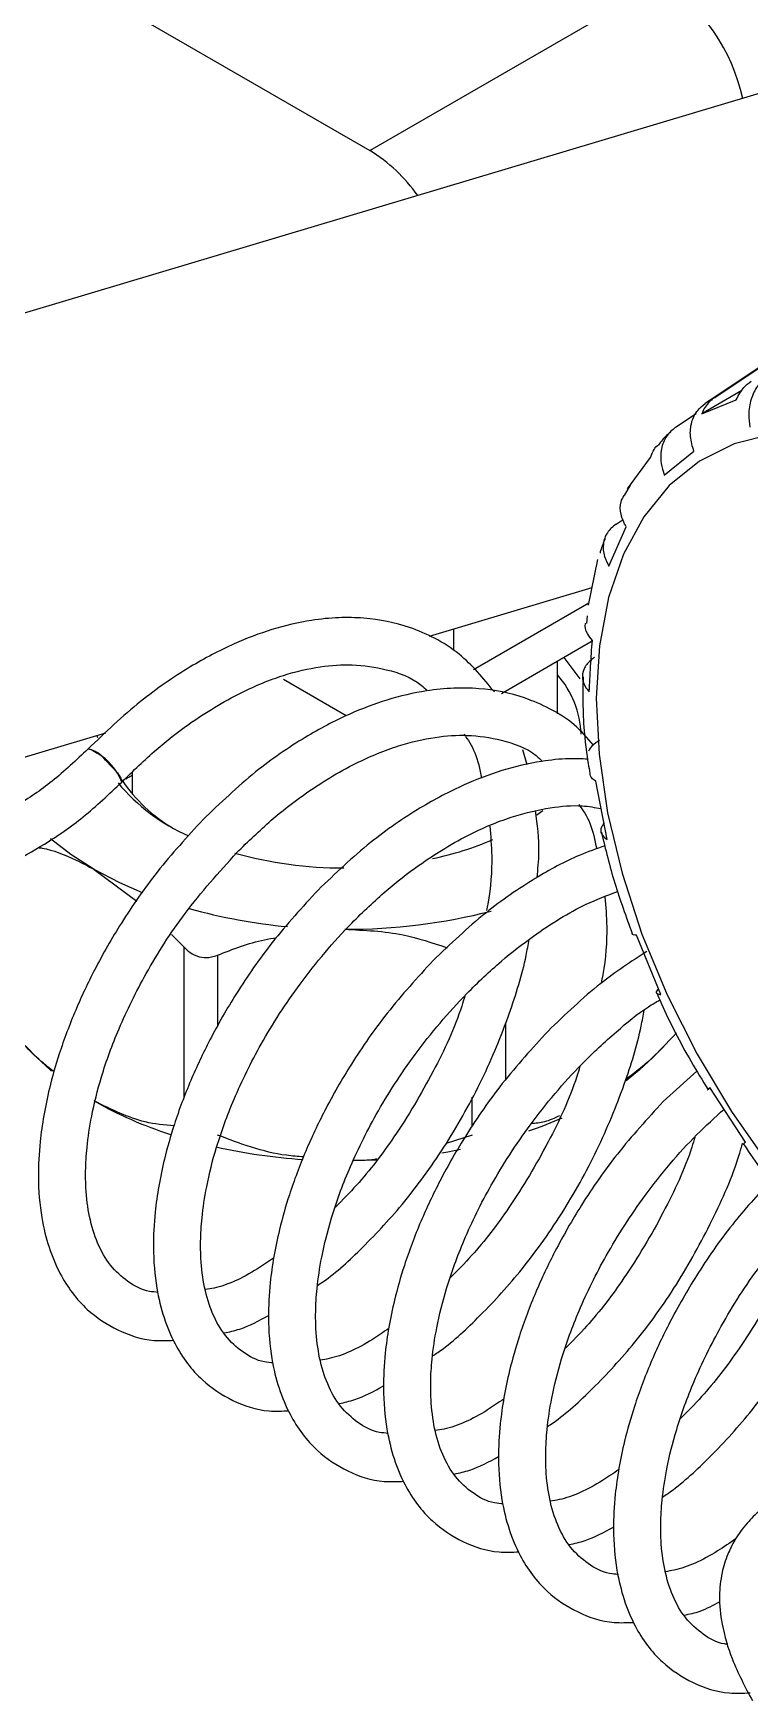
# Model space of a CAD drawing. Extents: x 75 to 2075, y 25 to 1460.
# Drawn here: x 1645.4 to 1695.9, y 537.4 to 655 of the extents above; entities that cross this region are included whole.
import ezdxf

# ---------------------------------------------------------------- set-up
doc = ezdxf.new("R2010")
doc.units = 0
doc.header["$LTSCALE"] = 5
doc.linetypes.add('SLD-KATı', pattern=[0])
doc.layers.get('0').update_dxf_attribs({"linetype": 'CONTINUOUS'})

msp = doc.modelspace()

# ---------------------------------------------------------------- linework, layer by layer
at = {"color": 7, "linetype": 'SLD-KATı'}
for p, q in [((1629.342, 669.684), (1669.147, 646.705)), ((1669.147, 646.705), (1689.771, 658.611)), ((1720.366, 657.841), (1598.726, 621.462)), ((1727.755, 652.194), (1692.789, 628.867)), ((1693.436, 629.267), (1728.398, 652.599)), ((1695.39, 629.777), (1692.565, 628.144)), ((1692.565, 628.144), (1694.982, 629.133)), ((1690.702, 627.187), (1692.157, 628.158)), ((1687.319, 622.84), (1688.95, 625.053)), ((1689.914, 623.818), (1692.001, 625.498)), ((1687.498, 623.117), (1687.078, 622.377)), ((1686.008, 617.384), (1687.22, 620.17)), ((1686.508, 620.363), (1687.008, 620.694)), ((1684.561, 614.639), (1685.237, 617.855)), ((1673.346, 612.466), (1684.825, 615.899)), ((1684.477, 613.881), (1684.416, 613.348)), ((1675.04, 612.972), (1675.04, 611.447)), ((1678.439, 608.424), (1684.836, 612.117)), ((1682.379, 606.973), (1682.379, 610.699)), ((1682.829, 610.959), (1683.958, 609.449)), ((1667.488, 606.836), (1663.063, 609.39)), ((1617.238, 595.685), (1650.536, 605.644)), ((1649.955, 605.279), (1649.928, 605.462)), ((1680.238, 603.385), (1679.938, 604.445)), ((1652.379, 602.85), (1652.379, 601.34)), ((1685.883, 598.123), (1685.088, 602.224)), ((1681.352, 600.131), (1680.932, 599.823)), ((1649.702, 596.009), (1652.714, 593.771)), ((1655.165, 591.426), (1656.048, 590.523)), ((1689.677, 587.183), (1687.945, 591.361)), ((1644.853, 583.554), (1645.656, 582.741)), ((1689.103, 582.741), (1689.906, 583.554)), ((1692.212, 581.784), (1689.83, 579.632)), ((1695.629, 576.779), (1693.131, 580.627)), ((1676.354, 577.273), (1674.536, 576.678)), ((1669.632, 575.51), (1668.011, 575.456))]:
    msp.add_line(p, q, dxfattribs=at)
at = {"color": 8, "linetype": 'SLD-KATı'}
for p, q in [((1676.459, 610.1), (1684.594, 614.796)), ((1656.048, 579.865), (1656.048, 590.523)), ((1658.405, 589.96), (1658.405, 584.921)), ((1678.711, 585.198), (1678.711, 581.153)), ((1676.354, 577.859), (1676.354, 579.948))]:
    msp.add_line(p, q, dxfattribs=at)
at = {"color": 7, "linetype": 'SLD-KATı', "flags": 128}
for points in [[(1709.866, 563.103), (1713.199, 561.164), (1716.508, 559.72), (1719.74, 558.796), (1722.845, 558.405), (1725.773, 558.554), (1728.479, 559.241), (1730.919, 560.453), (1733.056, 562.174), (1734.855, 564.374), (1736.288, 567.02), (1737.333, 570.071), (1737.973, 573.476), (1738.198, 577.184), (1738.004, 581.136), (1737.395, 585.268), (1736.38, 589.517), (1734.975, 593.815), (1733.203, 598.094), (1731.09, 602.287), (1728.671, 606.328), (1725.984, 610.152), (1723.071, 613.701), (1719.977, 616.917), (1716.753, 619.75), (1713.448, 622.155), (1710.115, 624.094), (1706.806, 625.538), (1703.574, 626.462), (1700.469, 626.853), (1697.541, 626.704), (1694.835, 626.018), (1692.395, 624.805), (1690.258, 623.085), (1688.459, 620.884), (1687.025, 618.238), (1685.98, 615.188), (1685.341, 611.782), (1685.116, 608.074), (1685.309, 604.123), (1685.918, 599.99), (1686.933, 595.741), (1688.338, 591.443), (1690.111, 587.164), (1692.224, 582.971), (1694.643, 578.93), (1697.33, 575.106), (1700.243, 571.558), (1703.336, 568.342), (1706.561, 565.509), (1709.866, 563.103)], [(1649.269, 604.499), (1649.308, 604.516), (1649.537, 604.446), (1649.907, 604.206)], [(1650.496, 603.712), (1650.956, 603.253), (1651.341, 602.807), (1651.591, 602.441), (1651.67, 602.211), (1651.651, 602.167)], [(1649.702, 596.009), (1648.054, 597.058), (1646.632, 598.162)], [(1653.124, 594.358), (1651.52, 595.058), (1649.702, 596.009)], [(1646.702, 581.772), (1646.593, 581.865), (1645.656, 582.741)], [(1689.103, 582.741), (1688.166, 581.865), (1687.219, 581.102)], [(1682.686, 578.472), (1681.269, 577.883), (1680.346, 577.544)], [(1675.54, 576.242), (1674.637, 576.073), (1674.234, 576.004)]]:
    msp.add_lwpolyline(points, dxfattribs=at)
at = {"color": 7, "linetype": 'SLD-KATı'}
for centre, radius, start, end in [((1682.627, 647.619), 13.11, 12.18751, 56.97739), ((1663.076, 636.87), 11.558, 35.19657, 58.31207), ((1700.28, 617.461), 13.647, 120.10342, 123.29578), ((1677.421, 605.329), 6.628, 1.76925, 41.57677), ((1648.893, 602.562), 1.973, 35.63276, 79.00159), ((1648.011, 600.824), 3.877, 20.23607, 60.72068), ((1661.862, 610.844), 13.637, 219.81217, 246.22696), ((1660.606, 608.182), 10.688, 213.33945, 240.26264), ((1668.667, 619.699), 23.452, 282.08374, 292.97298), ((1667.268, 624.562), 28.45, 254.42032, 270.07536), ((1666.954, 631.122), 39.317, 254.44633, 264.73199), ((1667.521, 632.666), 40.884, 269.80193, 284.42891), ((1663.788, 604.474), 28.518, 240.40042, 252.21737), ((1667.155, 616.118), 40.657, 257.42348, 266.15404)]:
    msp.add_arc(centre, radius, start, end, dxfattribs=at)
for points, knots in [([(1506.855, 731.173), (1505.364, 730.27), (1502.609, 728.602), (1498.985, 725.873), (1495.714, 722.991), (1492.896, 719.983), (1489.772, 715.828), (1486.827, 710.389), (1484.812, 702.971), (1484.573, 694.997), (1485.96, 687.068), (1488.61, 679.43), (1492.592, 671.37), (1497.939, 663.097), (1504.588, 654.733), (1511.331, 647.485), (1517.943, 641.164), (1523.981, 635.902), (1529.706, 631.297), (1535.504, 626.934), (1541.896, 622.45), (1549.214, 617.72), (1556.943, 613.152), (1563.951, 609.387), (1569.82, 606.492), (1574.84, 604.179), (1580.351, 601.824), (1586.595, 599.416), (1593.318, 597.152), (1599.996, 595.252), (1606.368, 593.804), (1612.148, 592.836), (1618.196, 592.178), (1625.105, 591.961), (1631.695, 592.563), (1637.139, 593.789), (1641.567, 595.271), (1645.564, 597.286), (1649.052, 599.7), (1650.759, 601.32), (1651.651, 602.167)], [0, 0, 0, 0, 0.0226416, 0.0418232, 0.0580596, 0.0777887, 0.0930004, 0.1212697, 0.1502731, 0.1787015, 0.2071952, 0.2360093, 0.2652518, 0.3045405, 0.3441587, 0.3845088, 0.4164855, 0.4486679, 0.476691, 0.5015913, 0.5331188, 0.5679592, 0.6039396, 0.6390405, 0.6621667, 0.681658, 0.7047983, 0.733546, 0.7614467, 0.7894541, 0.8164262, 0.8393959, 0.8592478, 0.888704, 0.9210589, 0.9364674, 0.9531613, 0.974353, 0.9865974, 1, 1, 1, 1]), ([(1649.268, 604.498), (1648.442, 603.716), (1646.861, 602.219), (1643.621, 600.017), (1639.911, 598.204), (1635.772, 596.876), (1630.609, 595.78), (1624.359, 595.289), (1617.362, 595.577), (1610.541, 596.422), (1603.333, 597.839), (1595.504, 599.94), (1587.966, 602.457), (1581.415, 604.995), (1576.058, 607.292), (1571.156, 609.555), (1565.985, 612.109), (1559.592, 615.508), (1552.385, 619.688), (1544.915, 624.441), (1538.464, 628.909), (1532.777, 633.139), (1527.341, 637.452), (1521.577, 642.383), (1515.149, 648.387), (1508.527, 655.307), (1501.968, 663.27), (1496.632, 671.123), (1492.542, 678.797), (1489.703, 686.105), (1488.046, 693.727), (1487.968, 701.43), (1489.694, 708.564), (1492.395, 713.729), (1495.285, 717.638), (1497.908, 720.47), (1500.988, 723.203), (1504.445, 725.817), (1507.09, 727.418), (1508.527, 728.289)], [0, 0, 0, 0, 0.0129575, 0.0248084, 0.0453521, 0.0615541, 0.0770216, 0.1095053, 0.1384618, 0.1638478, 0.195029, 0.2300236, 0.2649339, 0.2940374, 0.3174217, 0.3373133, 0.3609611, 0.3887789, 0.4266749, 0.4634359, 0.4972026, 0.5223179, 0.5494394, 0.581028, 0.613435, 0.654356, 0.6941687, 0.7337646, 0.7633531, 0.7925346, 0.8212473, 0.8496137, 0.8784655, 0.906684, 0.92166, 0.9412171, 0.9574912, 0.9768928, 1, 1, 1, 1]), ([(1694.982, 629.133), (1695.146, 629.441), (1695.428, 629.968), (1695.852, 630.294), (1696.029, 630.43)], [0, 0, 0, 0, 0.5833602, 1, 1, 1, 1]), ([(1697.166, 630.755), (1696.925, 630.552), (1696.441, 630.146), (1695.998, 629.184), (1695.825, 628.163), (1695.916, 627.498), (1695.956, 627.204)], [0, 0, 0, 0, 0.2637582, 0.5275868, 0.7916185, 1, 1, 1, 1]), ([(1693.436, 629.267), (1693.343, 629.199), (1693.008, 628.95), (1692.723, 628.547), (1692.586, 628.198), (1692.565, 628.144)], [0, 0, 0, 0, 0.242341, 0.8820994, 1, 1, 1, 1]), ([(1692.001, 625.498), (1691.897, 625.848), (1691.688, 626.546), (1691.802, 627.564), (1692.182, 628.373), (1692.604, 628.717), (1692.789, 628.867)], [0, 0, 0, 0, 0.2645857, 0.5292826, 0.7936644, 1, 1, 1, 1]), ([(1690.363, 626.856), (1690.23, 626.747), (1689.894, 626.473), (1689.633, 626.112), (1689.475, 625.894)], [0, 0, 0, 0, 0.3962144, 1, 1, 1, 1]), ([(1690.702, 627.187), (1690.47, 626.988), (1690.005, 626.59), (1689.667, 625.674), (1689.63, 624.711), (1689.828, 624.092), (1689.914, 623.818)], [0, 0, 0, 0, 0.2637582, 0.5275868, 0.7916185, 1, 1, 1, 1]), ([(1688.95, 625.053), (1689.066, 625.365), (1689.189, 625.697), (1689.43, 625.911), (1689.445, 625.924)], [0, 0, 0, 0, 0.9406037, 1, 1, 1, 1]), ([(1687.22, 620.17), (1687.078, 620.463), (1686.795, 621.049), (1686.772, 621.84), (1686.991, 622.234), (1687.073, 622.38)], [0, 0, 0, 0, 0.3856296, 0.7714, 1, 1, 1, 1]), ([(1686.508, 620.363), (1686.282, 620.173), (1685.83, 619.792), (1685.563, 618.972), (1685.619, 618.135), (1685.889, 617.614), (1686.008, 617.384)], [0, 0, 0, 0, 0.2637582, 0.5275868, 0.7916185, 1, 1, 1, 1]), ([(1685.749, 619.333), (1685.625, 619.06), (1685.476, 618.735), (1685.392, 618.364), (1685.379, 618.305)], [0, 0, 0, 0, 0.83971234, 1, 1, 1, 1]), ([(1677.929, 608.527), (1677.149, 609.481), (1675.91, 610.994), (1673.781, 612.327), (1671.58, 613.285), (1669.289, 613.748), (1666.921, 613.791), (1664.767, 613.579), (1662.303, 613.004), (1659.429, 611.921), (1656.312, 610.272), (1652.792, 607.86), (1650.487, 605.661), (1649.269, 604.499)], [0, 0, 0, 0, 0.1259173, 0.1998593, 0.2676192, 0.3799873, 0.4374111, 0.4989531, 0.5865603, 0.6689616, 0.7649435, 0.8757226, 1, 1, 1, 1]), ([(1684.838, 612.151), (1684.714, 612.313), (1684.428, 612.688), (1684.281, 613.124), (1684.368, 613.352), (1684.37, 613.358)], [0, 0, 0, 0, 0.4274301, 0.9849808, 1, 1, 1, 1]), ([(1651.651, 602.167), (1652.454, 602.949), (1653.972, 604.428), (1656.8, 606.617), (1659.844, 608.467), (1662.987, 609.747), (1665.622, 610.357), (1668.051, 610.518), (1670.451, 610.129), (1672.252, 609.509), (1673.05, 608.751), (1673.189, 608.619)], [0, 0, 0, 0, 0.107892, 0.2040128, 0.3582237, 0.4842208, 0.5978377, 0.7038332, 0.827245, 0.969882, 1, 1, 1, 1]), ([(1684.994, 610.95), (1684.901, 610.885), (1684.57, 610.652), (1684.194, 610.153), (1684.086, 609.462), (1684.296, 608.904), (1684.547, 608.613), (1684.619, 608.53)], [0, 0, 0, 0, 0.1029881, 0.3668069, 0.6306163, 0.89468, 1, 1, 1, 1]), ([(1684.188, 609.593), (1684.176, 608.914), (1684.141, 606.94), (1684.327, 604.638), (1684.629, 603.007), (1684.672, 602.773)], [0, 0, 0, 0, 0.31024, 0.9013744, 1, 1, 1, 1]), ([(1684.916, 604.759), (1684.484, 605.271), (1683.588, 606.335), (1681.889, 607.346), (1679.694, 608.314), (1677.401, 608.774), (1675.033, 608.818), (1672.879, 608.605), (1670.415, 608.031), (1667.541, 606.948), (1664.424, 605.299), (1660.904, 602.887), (1658.599, 600.688), (1657.381, 599.525)], [0, 0, 0, 0, 0.0729499, 0.1513725, 0.2232385, 0.3424159, 0.4033195, 0.4685908, 0.5615068, 0.6489014, 0.7506996, 0.8681916, 1, 1, 1, 1]), ([(1659.763, 597.193), (1660.566, 597.976), (1662.084, 599.455), (1664.912, 601.644), (1667.957, 603.494), (1671.099, 604.774), (1673.735, 605.384), (1676.164, 605.545), (1678.563, 605.157), (1680.372, 604.532), (1681.175, 603.766), (1681.32, 603.628)], [0, 0, 0, 0, 0.10774831, 0.20374114, 0.35774671, 0.48357604, 0.59704169, 0.70289609, 0.82614355, 0.96859061, 1, 1, 1, 1]), ([(1675.785, 605.556), (1676.065, 605.143), (1676.651, 604.279), (1676.901, 603.066), (1677.032, 602.432)], [0, 0, 0, 0, 0.47750307, 1, 1, 1, 1]), ([(1685.352, 605.122), (1685.262, 605.062), (1684.933, 604.844), (1684.678, 604.573), (1684.575, 604.375), (1684.559, 604.344)], [0, 0, 0, 0, 0.242341, 0.8820994, 1, 1, 1, 1]), ([(1684.518, 603.785), (1684.074, 603.803), (1683.006, 603.845), (1680.99, 603.625), (1678.527, 603.059), (1675.653, 601.974), (1672.537, 600.326), (1669.016, 597.913), (1666.712, 595.714), (1665.493, 594.552)], [0, 0, 0, 0, 0.07198639, 0.17350236, 0.31801411, 0.45393843, 0.61226463, 0.79499921, 1, 1, 1, 1]), ([(1652.379, 602.638), (1652.298, 602.593), (1652.142, 602.506), (1652.003, 602.411), (1651.937, 602.366)], [0, 0, 0, 0, 0.5209363, 1, 1, 1, 1]), ([(1685.088, 602.224), (1684.914, 602.341), (1684.677, 602.5), (1684.687, 602.719), (1684.69, 602.776)], [0, 0, 0, 0, 0.73770758, 1, 1, 1, 1]), ([(1662.335, 561.206), (1662.126, 561.223), (1661.306, 561.288), (1660.171, 561.918), (1658.913, 563.055), (1658.032, 564.591), (1657.458, 566.435), (1657.229, 568.208), (1657.199, 569.881), (1657.298, 571.549), (1657.627, 573.758), (1658.324, 576.562), (1659.559, 579.952), (1661.487, 583.872), (1664.244, 588.14), (1667.331, 591.778), (1670.202, 594.471), (1673.022, 596.675), (1676.069, 598.518), (1679.213, 599.804), (1681.842, 600.398), (1683.902, 600.582), (1685.022, 600.377), (1685.462, 600.296)], [0, 0, 0, 0, 0.0178225, 0.0696928, 0.1211035, 0.1724855, 0.2204937, 0.2648711, 0.287824, 0.3181333, 0.3561164, 0.4016997, 0.4554821, 0.5168689, 0.5861335, 0.6632584, 0.7102902, 0.7521907, 0.8194135, 0.8743375, 0.9238648, 0.9700699, 1, 1, 1, 1]), ([(1680.941, 595.432), (1681.001, 596.022), (1681.17, 597.679), (1680.962, 599.175), (1680.828, 600.139)], [0, 0, 0, 0, 0.3558445, 1, 1, 1, 1]), ([(1683.885, 600.604), (1684.169, 600.184), (1684.761, 599.314), (1685.013, 598.092), (1685.144, 597.459)], [0, 0, 0, 0, 0.4814768, 1, 1, 1, 1]), ([(1657.381, 599.525), (1656.277, 598.317), (1654.19, 596.033), (1651.672, 592.405), (1649.785, 589.115), (1648.327, 586.016), (1647.268, 583.196), (1646.562, 580.71), (1646.133, 578.651), (1645.841, 576.571), (1645.714, 574.109), (1645.986, 570.832), (1647.064, 567.535), (1649.002, 564.956), (1651.326, 563.436), (1653.421, 562.721), (1654.855, 562.779), (1655.327, 562.798)], [0, 0, 0, 0, 0.0868777, 0.1642623, 0.2313268, 0.2889997, 0.351219, 0.4013444, 0.441121, 0.4802097, 0.5340338, 0.6026431, 0.7109261, 0.804097, 0.8826474, 0.9613894, 1, 1, 1, 1]), ([(1677.608, 599.057), (1677.667, 598.362), (1677.814, 596.649), (1677.668, 594.594), (1677.404, 593.261), (1677.374, 593.109)], [0, 0, 0, 0, 0.3763824, 0.9288764, 1, 1, 1, 1]), ([(1685.658, 599.285), (1685.567, 599.146), (1685.367, 598.838), (1685.472, 598.427), (1685.757, 598.216), (1685.883, 598.123)], [0, 0, 0, 0, 0.3132996, 0.6970963, 1, 1, 1, 1]), ([(1685.474, 598.625), (1685.765, 597.431), (1686.343, 595.058), (1687.217, 592.672), (1687.652, 591.486)], [0, 0, 0, 0, 0.5027995, 1, 1, 1, 1]), ([(1645.721, 597.551), (1645.826, 597.537), (1646.695, 597.419), (1648.047, 596.895), (1649.283, 596.233), (1649.702, 596.009)], [0, 0, 0, 0, 0.0830825, 0.6889745, 1, 1, 1, 1]), ([(1685.724, 597.678), (1685.121, 597.464), (1683.483, 596.885), (1680.648, 595.339), (1677.129, 592.944), (1674.824, 590.742), (1673.605, 589.578)], [0, 0, 0, 0, 0.1447778, 0.3927427, 0.6789351, 1, 1, 1, 1]), ([(1654.223, 566.179), (1654.014, 566.196), (1653.194, 566.262), (1652.059, 566.891), (1650.8, 568.028), (1649.92, 569.565), (1649.346, 571.409), (1649.117, 573.182), (1649.087, 574.854), (1649.186, 576.522), (1649.514, 578.731), (1650.212, 581.535), (1651.446, 584.927), (1653.378, 588.838), (1656.117, 593.143), (1658.505, 595.796), (1659.763, 597.193)], [0, 0, 0, 0, 0.0268711, 0.1050764, 0.1825888, 0.2600578, 0.3324401, 0.3993482, 0.4339545, 0.4796521, 0.5369195, 0.6056459, 0.6867339, 0.7792873, 0.8837182, 1, 1, 1, 1]), ([(1665.493, 594.552), (1664.389, 593.344), (1662.302, 591.059), (1659.784, 587.432), (1657.897, 584.141), (1656.439, 581.043), (1655.38, 578.223), (1654.674, 575.736), (1654.246, 573.677), (1653.953, 571.598), (1653.827, 569.136), (1654.098, 565.858), (1655.177, 562.561), (1657.114, 559.983), (1659.438, 558.462), (1661.533, 557.748), (1662.967, 557.806), (1663.439, 557.825)], [0, 0, 0, 0, 0.0868777, 0.1642623, 0.2313268, 0.2889997, 0.351219, 0.4013444, 0.441121, 0.4802097, 0.5340338, 0.6026431, 0.7109261, 0.804097, 0.8826474, 0.9613894, 1, 1, 1, 1]), ([(1670.447, 556.232), (1670.238, 556.249), (1669.419, 556.315), (1668.283, 556.944), (1667.025, 558.081), (1666.144, 559.618), (1665.571, 561.462), (1665.341, 563.235), (1665.311, 564.907), (1665.41, 566.575), (1665.739, 568.784), (1666.436, 571.589), (1667.671, 574.978), (1669.599, 578.898), (1672.356, 583.167), (1675.443, 586.804), (1678.315, 589.5), (1681.133, 591.692), (1683.928, 593.438), (1685.886, 594.175), (1686.625, 594.453)], [0, 0, 0, 0, 0.0207199, 0.081023, 0.1407918, 0.2005272, 0.2563402, 0.3079322, 0.3346166, 0.3698534, 0.4140115, 0.4670056, 0.5295315, 0.6008981, 0.6814234, 0.7710868, 0.8257647, 0.8744771, 0.9526286, 1, 1, 1, 1]), ([(1685.72, 594.083), (1685.78, 593.389), (1685.927, 591.676), (1685.773, 589.568), (1685.497, 588.182), (1685.456, 587.977)], [0, 0, 0, 0, 0.3672784, 0.9064087, 1, 1, 1, 1]), ([(1667.379, 591.782), (1668.77, 591.721), (1671.27, 591.612), (1673.576, 590.825), (1674.599, 590.476)], [0, 0, 0, 0, 0.5560992, 1, 1, 1, 1]), ([(1687.945, 591.361), (1687.795, 591.37), (1687.623, 591.381), (1687.649, 591.475), (1687.652, 591.486)], [0, 0, 0, 0, 0.87724499, 1, 1, 1, 1]), ([(1656.048, 590.523), (1656.224, 590.353), (1656.578, 590.011), (1657.267, 589.776), (1657.899, 589.789), (1658.261, 589.911), (1658.405, 589.96)], [0, 0, 0, 0, 0.2806938, 0.5628322, 0.8257499, 1, 1, 1, 1]), ([(1658.405, 589.96), (1659.484, 590.382), (1660.829, 590.909), (1662.282, 591.148), (1662.569, 591.195)], [0, 0, 0, 0, 0.8024923, 1, 1, 1, 1]), ([(1665.458, 566.664), (1665.586, 566.749), (1666.675, 567.468), (1668.766, 569.406), (1671.741, 572.613), (1674.617, 576.624), (1677.121, 581.117), (1678.971, 585.615), (1680.006, 588.956), (1680.313, 590.685), (1680.379, 591.058)], [0, 0, 0, 0, 0.0183736, 0.1563947, 0.3116145, 0.4808888, 0.6506931, 0.8161635, 0.9602719, 1, 1, 1, 1]), ([(1673.605, 589.578), (1672.501, 588.37), (1670.414, 586.086), (1667.896, 582.458), (1666.009, 579.168), (1664.551, 576.069), (1663.492, 573.249), (1662.787, 570.763), (1662.358, 568.704), (1662.066, 566.625), (1661.939, 564.163), (1662.21, 560.885), (1663.289, 557.588), (1665.226, 555.009), (1667.55, 553.489), (1669.645, 552.774), (1671.079, 552.832), (1671.551, 552.851)], [0, 0, 0, 0, 0.0868777, 0.1642623, 0.2313268, 0.2889997, 0.351219, 0.4013444, 0.441121, 0.4802097, 0.5340338, 0.6026431, 0.7109261, 0.804097, 0.8826474, 0.9613894, 1, 1, 1, 1]), ([(1688.689, 590.227), (1687.588, 589.509), (1685.162, 587.927), (1682.935, 585.779), (1681.718, 584.605)], [0, 0, 0, 0, 0.4537766, 1, 1, 1, 1]), ([(1675.845, 587.079), (1675.775, 586.843), (1675.24, 585.043), (1673.613, 581.599), (1671.093, 577.327), (1668.669, 574.162), (1667.224, 572.698), (1666.725, 572.194)], [0, 0, 0, 0, 0.0420334, 0.320311, 0.6212622, 0.8693543, 1, 1, 1, 1]), ([(1678.56, 551.259), (1678.35, 551.276), (1677.531, 551.342), (1676.395, 551.971), (1675.137, 553.108), (1674.256, 554.645), (1673.683, 556.488), (1673.454, 558.261), (1673.423, 559.934), (1673.522, 561.602), (1673.851, 563.811), (1674.549, 566.615), (1675.784, 570.005), (1677.711, 573.925), (1680.469, 578.19), (1683.555, 581.844), (1686.428, 584.499), (1688.29, 586.044), (1689.33, 586.652), (1689.597, 586.808)], [0, 0, 0, 0, 0.0232469, 0.0909043, 0.1579623, 0.2249828, 0.2876026, 0.3454866, 0.3754253, 0.4149595, 0.464503, 0.52396, 0.5941114, 0.6741817, 0.7645276, 0.865126, 0.9264722, 0.9811254, 1, 1, 1, 1]), ([(1689.51, 587.584), (1689.462, 587.538), (1689.296, 587.374), (1689.35, 587.228), (1689.577, 587.197), (1689.677, 587.183)], [0, 0, 0, 0, 0.1833095, 0.6397576, 1, 1, 1, 1]), ([(1689.387, 587.3), (1689.488, 587.06), (1690.184, 585.416), (1691.391, 583.103), (1692.606, 581.118), (1693.015, 580.45)], [0, 0, 0, 0, 0.1020336, 0.6975324, 1, 1, 1, 1]), ([(1673.57, 561.691), (1673.698, 561.775), (1674.787, 562.495), (1676.878, 564.432), (1679.853, 567.64), (1682.729, 571.651), (1685.234, 576.144), (1687.083, 580.641), (1688.118, 583.983), (1688.425, 585.711), (1688.491, 586.085)], [0, 0, 0, 0, 0.0183736, 0.1563947, 0.3116145, 0.4808888, 0.6506931, 0.8161635, 0.9602719, 1, 1, 1, 1]), ([(1646.885, 581.728), (1646.622, 581.933), (1645.55, 582.768), (1644.388, 584.007), (1643.501, 585.001), (1643.356, 585.164)], [0, 0, 0, 0, 0.214134, 0.8709913, 1, 1, 1, 1]), ([(1681.718, 584.605), (1680.614, 583.397), (1678.526, 581.112), (1676.009, 577.485), (1674.121, 574.195), (1672.663, 571.096), (1671.604, 568.276), (1670.899, 565.789), (1670.47, 563.731), (1670.178, 561.651), (1670.051, 559.189), (1670.323, 555.912), (1671.401, 552.615), (1673.338, 550.036), (1675.663, 548.515), (1677.757, 547.801), (1679.191, 547.859), (1679.663, 547.878)], [0, 0, 0, 0, 0.0868777, 0.1642623, 0.2313268, 0.2889997, 0.351219, 0.4013444, 0.441121, 0.4802097, 0.5340338, 0.6026431, 0.7109261, 0.804097, 0.8826474, 0.9613894, 1, 1, 1, 1]), ([(1690.771, 584.479), (1690.098, 583.758), (1688.939, 582.518), (1687.698, 581.569), (1687.178, 581.172)], [0, 0, 0, 0, 0.5813782, 1, 1, 1, 1]), ([(1683.957, 582.106), (1683.887, 581.869), (1683.352, 580.07), (1681.725, 576.625), (1679.205, 572.354), (1676.781, 569.189), (1675.336, 567.725), (1674.837, 567.22)], [0, 0, 0, 0, 0.0420334, 0.320311, 0.6212622, 0.8693543, 1, 1, 1, 1]), ([(1693.131, 580.627), (1693.031, 580.531), (1692.925, 580.429), (1692.988, 580.435), (1692.991, 580.435)], [0, 0, 0, 0, 0.9394249, 1, 1, 1, 1]), ([(1655.331, 577.932), (1654.659, 577.982), (1652.872, 578.118), (1650.92, 579.079), (1649.702, 579.678)], [0, 0, 0, 0, 0.3762162, 1, 1, 1, 1]), ([(1689.83, 579.632), (1688.726, 578.423), (1686.638, 576.139), (1684.121, 572.511), (1682.233, 569.221), (1680.775, 566.122), (1679.717, 563.302), (1679.011, 560.816), (1678.582, 558.757), (1678.29, 556.678), (1678.163, 554.216), (1678.435, 550.938), (1679.513, 547.641), (1681.451, 545.063), (1683.775, 543.542), (1685.87, 542.828), (1687.304, 542.886), (1687.775, 542.905)], [0, 0, 0, 0, 0.0868777, 0.1642623, 0.2313268, 0.2889997, 0.351219, 0.4013444, 0.441121, 0.4802097, 0.5340338, 0.6026431, 0.7109261, 0.804097, 0.8826474, 0.9613894, 1, 1, 1, 1]), ([(1682.533, 578.639), (1682.172, 578.467), (1681.479, 578.135), (1680.845, 578.097), (1680.54, 578.079)], [0, 0, 0, 0, 0.5196655, 1, 1, 1, 1]), ([(1686.672, 546.286), (1686.462, 546.302), (1685.643, 546.368), (1684.507, 546.997), (1683.249, 548.134), (1682.369, 549.671), (1681.795, 551.515), (1681.566, 553.288), (1681.536, 554.961), (1681.634, 556.628), (1681.963, 558.837), (1682.661, 561.642), (1683.896, 565.031), (1685.822, 568.954), (1688.585, 573.209), (1691.493, 576.703), (1693.482, 578.509), (1694.126, 579.094)], [0, 0, 0, 0, 0.025452, 0.0995273, 0.1729461, 0.246324, 0.3148837, 0.3782584, 0.4110371, 0.4543214, 0.5085644, 0.5736613, 0.6504671, 0.7381326, 0.8370485, 0.9471894, 1, 1, 1, 1]), ([(1664.474, 575.728), (1664.07, 575.759), (1661.946, 575.924), (1659.989, 576.669), (1658.405, 577.273)], [0, 0, 0, 0, 0.1901368, 1, 1, 1, 1]), ([(1681.682, 556.717), (1681.81, 556.802), (1682.9, 557.522), (1684.991, 559.459), (1687.963, 562.667), (1690.852, 566.677), (1693.309, 571.171), (1694.837, 574.583), (1695.359, 576.426), (1695.435, 576.698)], [0, 0, 0, 0, 0.0217514, 0.185147, 0.3689032, 0.5692978, 0.7703197, 0.9662109, 1, 1, 1, 1]), ([(1692.069, 577.132), (1691.999, 576.896), (1691.464, 575.096), (1689.837, 571.652), (1687.318, 567.38), (1684.893, 564.215), (1683.448, 562.752), (1682.95, 562.247)], [0, 0, 0, 0, 0.0420334, 0.320311, 0.6212622, 0.8693543, 1, 1, 1, 1]), ([(1695.513, 576.601), (1695.5, 576.602), (1695.451, 576.605), (1695.554, 576.706), (1695.629, 576.779)], [0, 0, 0, 0, 0.2692241, 1, 1, 1, 1]), ([(1695.513, 576.602), (1695.946, 575.972), (1697.249, 574.075), (1698.848, 572.066), (1700.048, 570.796), (1700.234, 570.599)], [0, 0, 0, 0, 0.2959688, 0.8912228, 1, 1, 1, 1]), ([(1669.638, 575.582), (1669.584, 575.572), (1669.051, 575.474), (1668.501, 575.478), (1668.007, 575.482)], [0, 0, 0, 0, 0.1014312, 1, 1, 1, 1]), ([(1697.39, 574.025), (1696.477, 573.021), (1694.582, 570.939), (1692.235, 567.536), (1690.345, 564.248), (1688.888, 561.149), (1687.829, 558.329), (1687.123, 555.842), (1686.694, 553.784), (1686.402, 551.704), (1686.275, 549.242), (1686.547, 545.965), (1687.625, 542.668), (1689.563, 540.09), (1691.887, 538.567), (1694.011, 537.849), (1695.477, 537.91), (1695.98, 537.931)], [0, 0, 0, 0, 0.0729218, 0.1512693, 0.2191682, 0.2775587, 0.3405523, 0.3913013, 0.4315729, 0.4711479, 0.5256418, 0.5951048, 0.7047351, 0.7990653, 0.8785931, 0.9583149, 1, 1, 1, 1]), ([(1694.405, 541.355), (1694.325, 541.363), (1693.64, 541.43), (1692.625, 542.033), (1691.36, 543.159), (1690.481, 544.698), (1689.907, 546.541), (1689.678, 548.314), (1689.648, 549.987), (1689.747, 551.655), (1690.075, 553.864), (1690.773, 556.668), (1692.006, 560.06), (1693.942, 563.968), (1696.441, 567.937), (1698.545, 570.29), (1699.524, 571.384)], [0, 0, 0, 0, 0.0108257, 0.0924595, 0.1733698, 0.254235, 0.3297904, 0.3996317, 0.4357551, 0.4834561, 0.5432339, 0.6149732, 0.6996161, 0.7962268, 0.9052358, 1, 1, 1, 1]), ([(1699.797, 571.066), (1699.216, 569.646), (1697.949, 566.55), (1695.413, 562.409), (1693.007, 559.241), (1691.561, 557.778), (1691.062, 557.273)], [0, 0, 0, 0, 0.27279938, 0.59478769, 0.8602219, 1, 1, 1, 1]), ([(1662.364, 568.601), (1661.983, 568.337), (1660.534, 567.334), (1658.864, 566.578), (1657.75, 566.404), (1657.547, 566.372)], [0, 0, 0, 0, 0.2260585, 0.8586896, 1, 1, 1, 1]), ([(1689.794, 551.744), (1689.922, 551.828), (1691.012, 552.548), (1693.102, 554.486), (1696.081, 557.692), (1698.937, 561.709), (1701.118, 565.484), (1702.075, 567.899), (1702.399, 568.719)], [0, 0, 0, 0, 0.0249005, 0.2119516, 0.422311, 0.6517176, 0.8818424, 1, 1, 1, 1]), ([(1658.865, 563.312), (1659.236, 563.39), (1660.264, 563.607), (1661.326, 564.182), (1662.004, 564.55)], [0, 0, 0, 0, 0.3616193, 1, 1, 1, 1]), ([(1670.477, 563.627), (1670.095, 563.363), (1668.647, 562.361), (1666.976, 561.605), (1665.862, 561.431), (1665.659, 561.399)], [0, 0, 0, 0, 0.2260585, 0.8586896, 1, 1, 1, 1]), ([(1666.977, 558.338), (1667.349, 558.417), (1668.377, 558.634), (1669.438, 559.209), (1670.116, 559.576)], [0, 0, 0, 0, 0.36161932, 1, 1, 1, 1]), ([(1678.589, 558.654), (1678.207, 558.39), (1676.759, 557.387), (1675.089, 556.632), (1673.975, 556.457), (1673.771, 556.425)], [0, 0, 0, 0, 0.2260585, 0.8586896, 1, 1, 1, 1]), ([(1721.166, 557.135), (1721.138, 557.133), (1719.539, 556.988), (1716.391, 556.643), (1711.819, 556.056), (1707.388, 555.284), (1703.643, 554.368), (1700.541, 553.234), (1698.353, 552.125), (1696.769, 550.959), (1695.661, 549.846), (1694.898, 548.785), (1694.315, 547.604), (1693.912, 546.277), (1693.745, 544.606), (1693.963, 542.553), (1694.714, 540.05), (1695.614, 538.35), (1696.125, 537.383)], [0, 0, 0, 0, 0.0019904, 0.1133477, 0.2174999, 0.3126427, 0.4099988, 0.4626903, 0.5166936, 0.5594488, 0.587506, 0.622967, 0.6515213, 0.6891313, 0.738298, 0.8027812, 0.8877674, 1, 1, 1, 1]), ([(1675.089, 553.365), (1675.461, 553.443), (1676.489, 553.661), (1677.55, 554.236), (1678.228, 554.603)], [0, 0, 0, 0, 0.3616193, 1, 1, 1, 1]), ([(1686.701, 553.68), (1686.32, 553.416), (1684.871, 552.414), (1683.201, 551.658), (1682.087, 551.484), (1681.883, 551.452)], [0, 0, 0, 0, 0.2260585, 0.8586896, 1, 1, 1, 1]), ([(1683.201, 548.391), (1683.573, 548.47), (1684.601, 548.687), (1685.663, 549.262), (1686.34, 549.629)], [0, 0, 0, 0, 0.36161932, 1, 1, 1, 1]), ([(1694.97, 548.812), (1694.536, 548.511), (1693.035, 547.47), (1691.313, 546.684), (1690.199, 546.51), (1689.996, 546.479)], [0, 0, 0, 0, 0.2493038, 0.8629338, 1, 1, 1, 1]), ([(1691.313, 543.418), (1691.685, 543.493), (1692.515, 543.66), (1693.373, 544.117), (1693.847, 544.369)], [0, 0, 0, 0, 0.4472365, 1, 1, 1, 1])]:
    msp.add_open_spline(points, degree=3, knots=knots, dxfattribs=at)
msp.add_open_spline([(1684.619, 608.53), (1684.649, 609.13), (1684.711, 610.33), (1684.796, 611.544), (1684.838, 612.151)], degree=3, dxfattribs=at)

doc.saveas('drawing.dxf')
